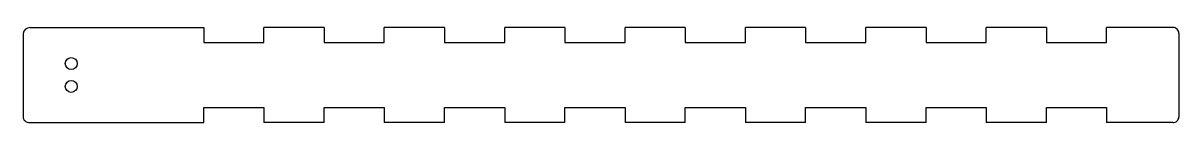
# Model space of a CAD drawing. Extents: x 0 to 192, y 0 to 16.
import ezdxf

# ---------------------------------------------------------------- set-up
doc = ezdxf.new("R2010")
doc.units = 0
doc.layers.add('46', color=1, linetype='CONTINUOUS')

msp = doc.modelspace()

# ---------------------------------------------------------------- linework, layer by layer
at = {"layer": '46'}
for p, q in [((1.1, 15.8), (30, 15.8)), ((30, 15.8), (30, 13.3)), ((40, 13.3), (40, 15.8)), ((50, 15.8), (40, 15.8)), ((50, 15.8), (50, 13.3)), ((60, 13.3), (60, 15.8)), ((70, 15.8), (60, 15.8)), ((70, 15.8), (70, 13.3)), ((80, 13.3), (80, 15.8)), ((90, 15.8), (80, 15.8)), ((90, 15.8), (90, 13.3)), ((100, 13.3), (100, 15.8)), ((110, 15.8), (100, 15.8)), ((110, 15.8), (110, 13.3)), ((120, 13.3), (120, 15.8)), ((130, 15.8), (120, 15.8)), ((130, 15.8), (130, 13.3)), ((140, 13.3), (140, 15.8)), ((150, 15.8), (140, 15.8)), ((150, 15.8), (150, 13.3)), ((160, 13.3), (160, 15.8)), ((170, 15.8), (160, 15.8)), ((170, 15.8), (170, 13.3)), ((180, 13.3), (180, 15.8)), ((191, 15.8), (180, 15.8)), ((0, 14.8), (0, 1)), ((192, 14.8), (192, 0.9)), ((30, 13.3), (40, 13.3)), ((50, 13.3), (60, 13.3)), ((70, 13.3), (80, 13.3)), ((90, 13.3), (100, 13.3)), ((110, 13.3), (120, 13.3)), ((130, 13.3), (140, 13.3)), ((150, 13.3), (160, 13.3)), ((170, 13.3), (180, 13.3)), ((30, 0), (30, 2.5)), ((30, 2.5), (40, 2.5)), ((40, 2.5), (40, 0)), ((50, 0), (50, 2.5)), ((50, 2.5), (60, 2.5)), ((60, 2.5), (60, 0)), ((70, 0), (70, 2.5)), ((70, 2.5), (80, 2.5)), ((80, 2.5), (80, 0)), ((90, 0), (90, 2.5)), ((90, 2.5), (100, 2.5)), ((100, 2.5), (100, 0)), ((110, 0), (110, 2.5)), ((110, 2.5), (120, 2.5)), ((120, 2.5), (120, 0)), ((130, 0), (130, 2.5)), ((130, 2.5), (140, 2.5)), ((140, 2.5), (140, 0)), ((150, 0), (150, 2.5)), ((150, 2.5), (160, 2.5)), ((160, 2.5), (160, 0)), ((170, 0), (170, 2.5)), ((170, 2.5), (180, 2.5)), ((180, 2.5), (180, 0)), ((1.1, 0), (30, 0)), ((50, 0), (40, 0)), ((70, 0), (60, 0)), ((90, 0), (80, 0)), ((110, 0), (100, 0)), ((130, 0), (120, 0)), ((150, 0), (140, 0)), ((170, 0), (160, 0)), ((191, 0), (180, 0))]:
    msp.add_line(p, q, dxfattribs=at)
for centre in [(8, 9.8), (8, 6)]:
    msp.add_circle(centre, 1, dxfattribs=at)
for centre, radius, start, end in [((1.15, 14.64), 1.16, 92.4681, 172.0793), ((191.05, 14.85), 0.951, 356.9872, 93.0128), ((1, 0.99), 1, 179.7135, 275.7391), ((191.05, 0.95), 0.951, 266.9872, 356.9872)]:
    msp.add_arc(centre, radius, start, end, dxfattribs=at)

doc.saveas('drawing.dxf')
